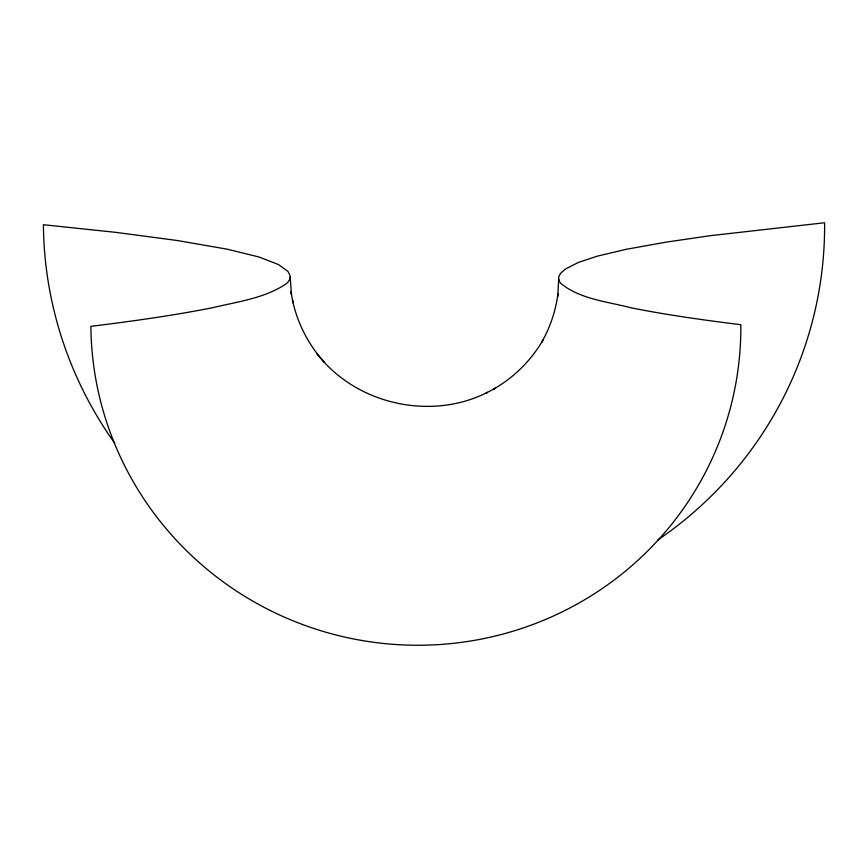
<?xml version="1.0" encoding="UTF-8"?>
<svg xmlns="http://www.w3.org/2000/svg" width="868" height="868" viewBox="0 0 868 868"><rect width="100%" height="100%" fill="white"/><g stroke="black" fill="none" stroke-linecap="round" stroke-linejoin="round"><path stroke-width="1.3" d="M558.71 279.138L557.712 296.433L557.972 293.579C555.77 310.755 550.149 327.453 541.545 342.469L542.923 340.147C531.205 360.383 514.062 377.374 493.784 389.027L495.433 388.126L486.004 393.161L487.523 392.325C430.778 421.175 355.826 404.282 317.08 353.743L324.035 361.923L322.853 360.578M318.35 355.196C305.699 339.117 296.758 320.162 292.483 300.154L292.983 302.78L290.964 291.55L291.474 294.241L290.075 275.579L287.916 271.369L278.498 264.545L258.892 256.971L227.156 249.181L177.549 240.555L116.041 232.385L43.4 224.714A390.828 384.057 10.1 0 0 114.728 443.233M658.009 539.853A390.828 384.057 10.1 0 0 824.6 222.751L709.905 235.738L666.385 242.096L626.577 249.235L597.412 256.125L578.251 262.472L565.057 269.275L560.489 273.485L558.97 276.317A188.161 34.286 -0.5 0 0 560.706 283.326C580.193 299.286 607.133 301.543 630.776 307.739C667.188 315.041 704.002 320.129 740.838 324.719A325.164 319.532 10.1 0 1 418.647 645.25A325.164 319.532 10.1 0 1 90.88 326.357C131.578 321.301 172.265 315.713 212.508 307.728C237.344 301.728 264.252 298.44 285.941 284.01A188.161 34.286 -0.5 0 0 290.172 276.99"/></g></svg>
